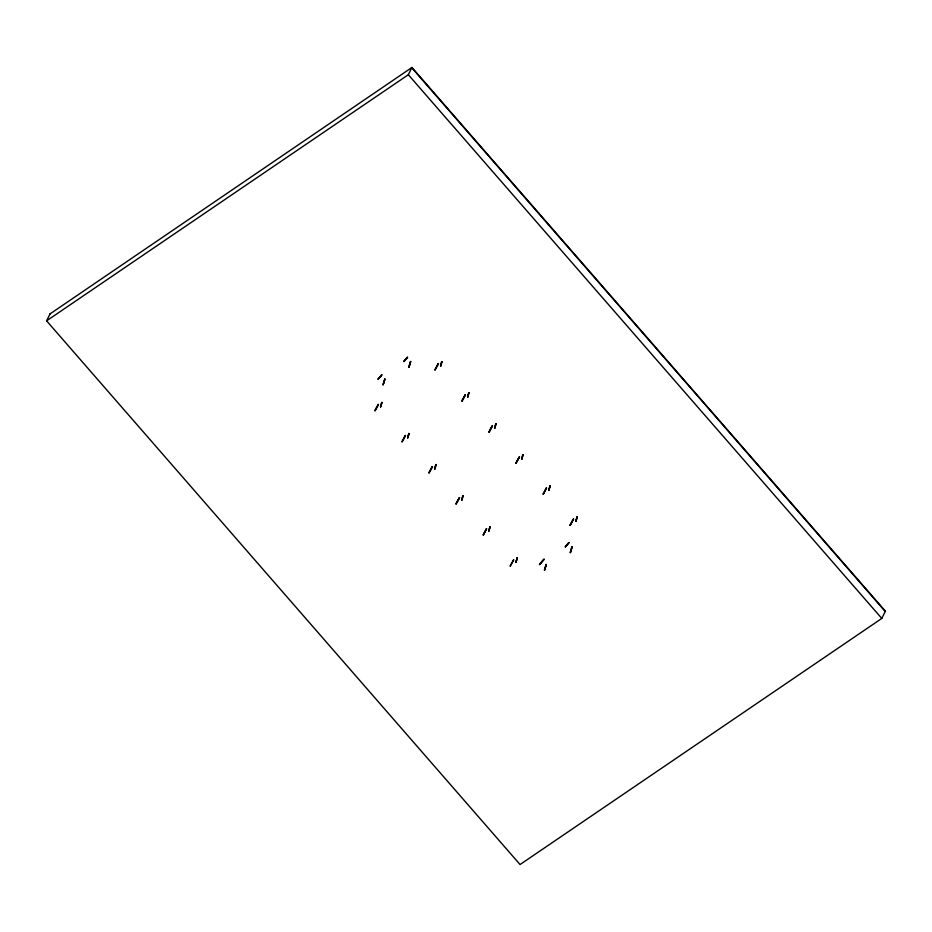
<?xml version="1.0" encoding="UTF-8"?>
<svg xmlns="http://www.w3.org/2000/svg" width="932" height="932" viewBox="0 0 932 932"><rect width="100%" height="100%" fill="white"/><g stroke="black" fill="none" stroke-linecap="round" stroke-linejoin="round"><path stroke-width="1.4" d="M380.512 406.702L381.642 402.542M380.559 406.83L381.84 402.391M380.687 406.9L381.98 402.449M409.078 433.648L407.75 437.958L408.764 433.485M407.75 437.958L408.903 433.45M440.51 366.043L441.652 361.639M440.638 366.113L441.791 361.604M440.778 366.078L441.966 361.802M434.673 468.959L435.815 464.555M434.801 469.029L435.955 464.52M434.941 468.994L436.083 464.59M467.561 397.114L468.703 392.71M467.689 397.183L468.843 392.675M467.829 397.149L468.971 392.745M461.678 499.902L462.866 495.626L461.853 500.1M461.992 500.065L463.146 495.661M494.566 428.056L495.754 423.78M494.741 428.254L495.894 423.745M494.88 428.219L496.034 423.804M488.729 530.972L489.859 526.813M488.776 531.1L490.069 526.662M488.916 531.17L490.197 526.731M521.629 459.115L522.747 454.956M521.664 459.255L522.957 454.804M521.803 459.313L523.085 454.874M517.295 557.93L515.967 562.241L517.12 557.732M515.967 562.241L517.248 557.79M550.183 486.073L548.855 490.383L549.868 485.91M548.855 490.383L550.008 485.875M575.778 521.384L576.92 516.98M575.906 521.454L577.059 516.945M576.046 521.419L577.199 517.015M384.951 379.242L383.099 384.834L384.765 379.056M383.099 384.834L384.893 379.126M408.81 367.196L410.464 361.511M408.938 367.255L410.604 361.476M409.078 367.231L410.732 361.546M544.393 570.139L546.047 564.466M544.533 570.209L546.187 564.431M544.672 570.186L546.373 564.617M570.186 552.443L571.887 546.886M570.372 552.629L572.027 546.851M570.5 552.606L572.155 546.921M50.048 313.898L411.944 67.465L885.4 611.159L881.788 618.429L520.056 864.535L46.6 320.841L50.212 313.571M46.6 320.841L408.333 74.735L411.944 67.465M374.897 410.453L378.194 404.441M375.013 410.744L378.322 404.418M375.153 410.732L378.497 404.616M438.448 363.83L434.964 369.969L438.133 363.655M434.964 369.969L438.261 363.631M405.245 435.5L402.065 441.815L405.373 435.489M402.065 441.815L405.502 435.559M461.841 400.83L465.185 394.725M462.016 401.028L465.324 394.702M462.144 401.016L465.499 394.9M428.941 472.687L432.297 466.571L429 472.815M429.128 472.885L432.565 466.629M488.892 431.9L492.247 425.784M489.067 432.099L492.376 425.773M489.207 432.075L492.504 425.842M456.004 503.758L459.36 497.641M456.051 503.874L459.488 497.618M456.179 503.956L459.616 497.7M516.002 462.866L519.299 456.855M515.99 463.099L519.427 456.843M516.13 463.169L519.555 456.913M486.411 528.712L483.23 535.015L486.539 528.689M483.23 535.015L486.667 528.759M546.35 487.925L543.181 494.24L546.49 487.902M543.181 494.24L546.618 487.984M510.165 566.015L513.602 559.759M510.293 566.085L513.73 559.829M570.058 525.112L573.413 518.996L570.104 525.229M570.233 525.31L573.669 519.054M378.334 379.021L381.794 375.095M403.812 361.36L407.389 357.212L403.847 361.5M539.698 564.512L544.16 559.351M568.823 542.587L565.281 546.874L569.079 542.645M378.008 379.079L381.689 374.769M378.136 379.161L381.817 374.85M403.975 361.581L407.645 357.271M539.442 564.454L543.799 559.27M539.558 564.524L544.125 559.212M565.281 546.874L568.951 542.564M411.781 67.791L885.237 611.485M408.333 74.735L881.788 618.429"/></g></svg>
